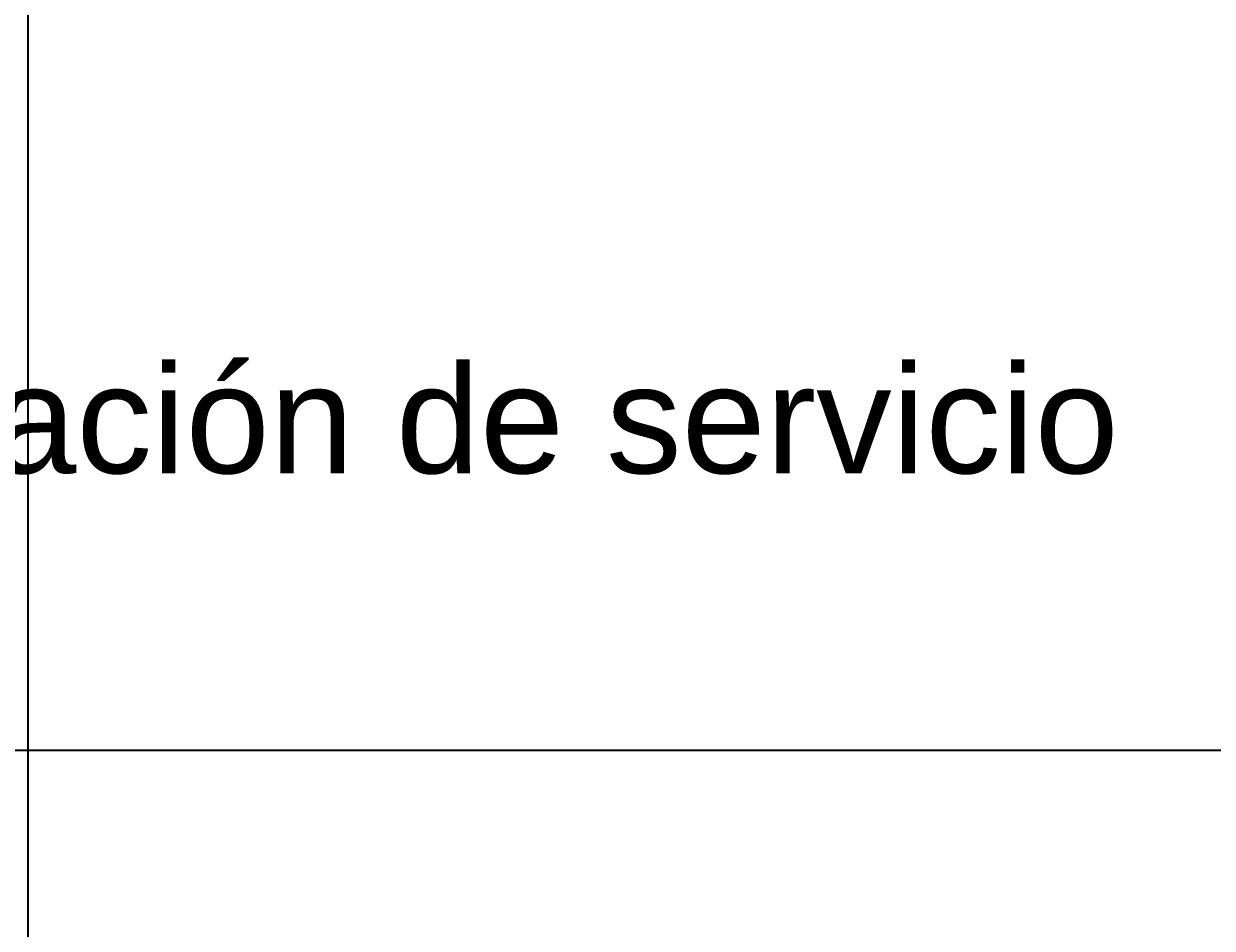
# Model space of a CAD drawing. Header units: millimetres. Extents: x 744843 to 745492, y 2520966 to 2521458.
# Drawn here: x 745382.28 to 745387.77, y 2521097.16 to 2521101.34 of the extents above; entities that cross this region are included whole.
import ezdxf

# ---------------------------------------------------------------- set-up
doc = ezdxf.new("R2010")
doc.units = ezdxf.units.MM
doc.layers.add('A_Ejes', color=8, linetype='Continuous')
doc.layers.add('A_Textos', color=4, linetype='Continuous', lineweight=20)
doc.styles.add('Arial', font='arial.ttf', dxfattribs={"height": 1})

msp = doc.modelspace()

# ---------------------------------------------------------------- linework, layer by layer
at = {"layer": 'A_Ejes'}
msp.add_line((745382.3003076664, 2521057.850764904), (745382.2995717872, 2521173.137608745), dxfattribs=at)
at = {"layer": 'A_Ejes', "ltscale": 0.5}
msp.add_line((745410.9306267276, 2521097.980084221), (745302.0070358164, 2521097.980084222), dxfattribs=at)

# ---------------------------------------------------------------- texts
at = {"layer": 'A_Textos', "ltscale": 0.1, "insert": (745383.9201622565, 2521099.760535851), "char_height": 0.5, "width": 12.0114411818542, "attachment_point": 2, "style": 'Arial'}
msp.add_mtext('{\\fArial|b0|i0|c161|p34;circulaci}ó{\\fArial|b0|i0|c161|p34;n de servicio}', dxfattribs=at)

doc.saveas('drawing.dxf')
